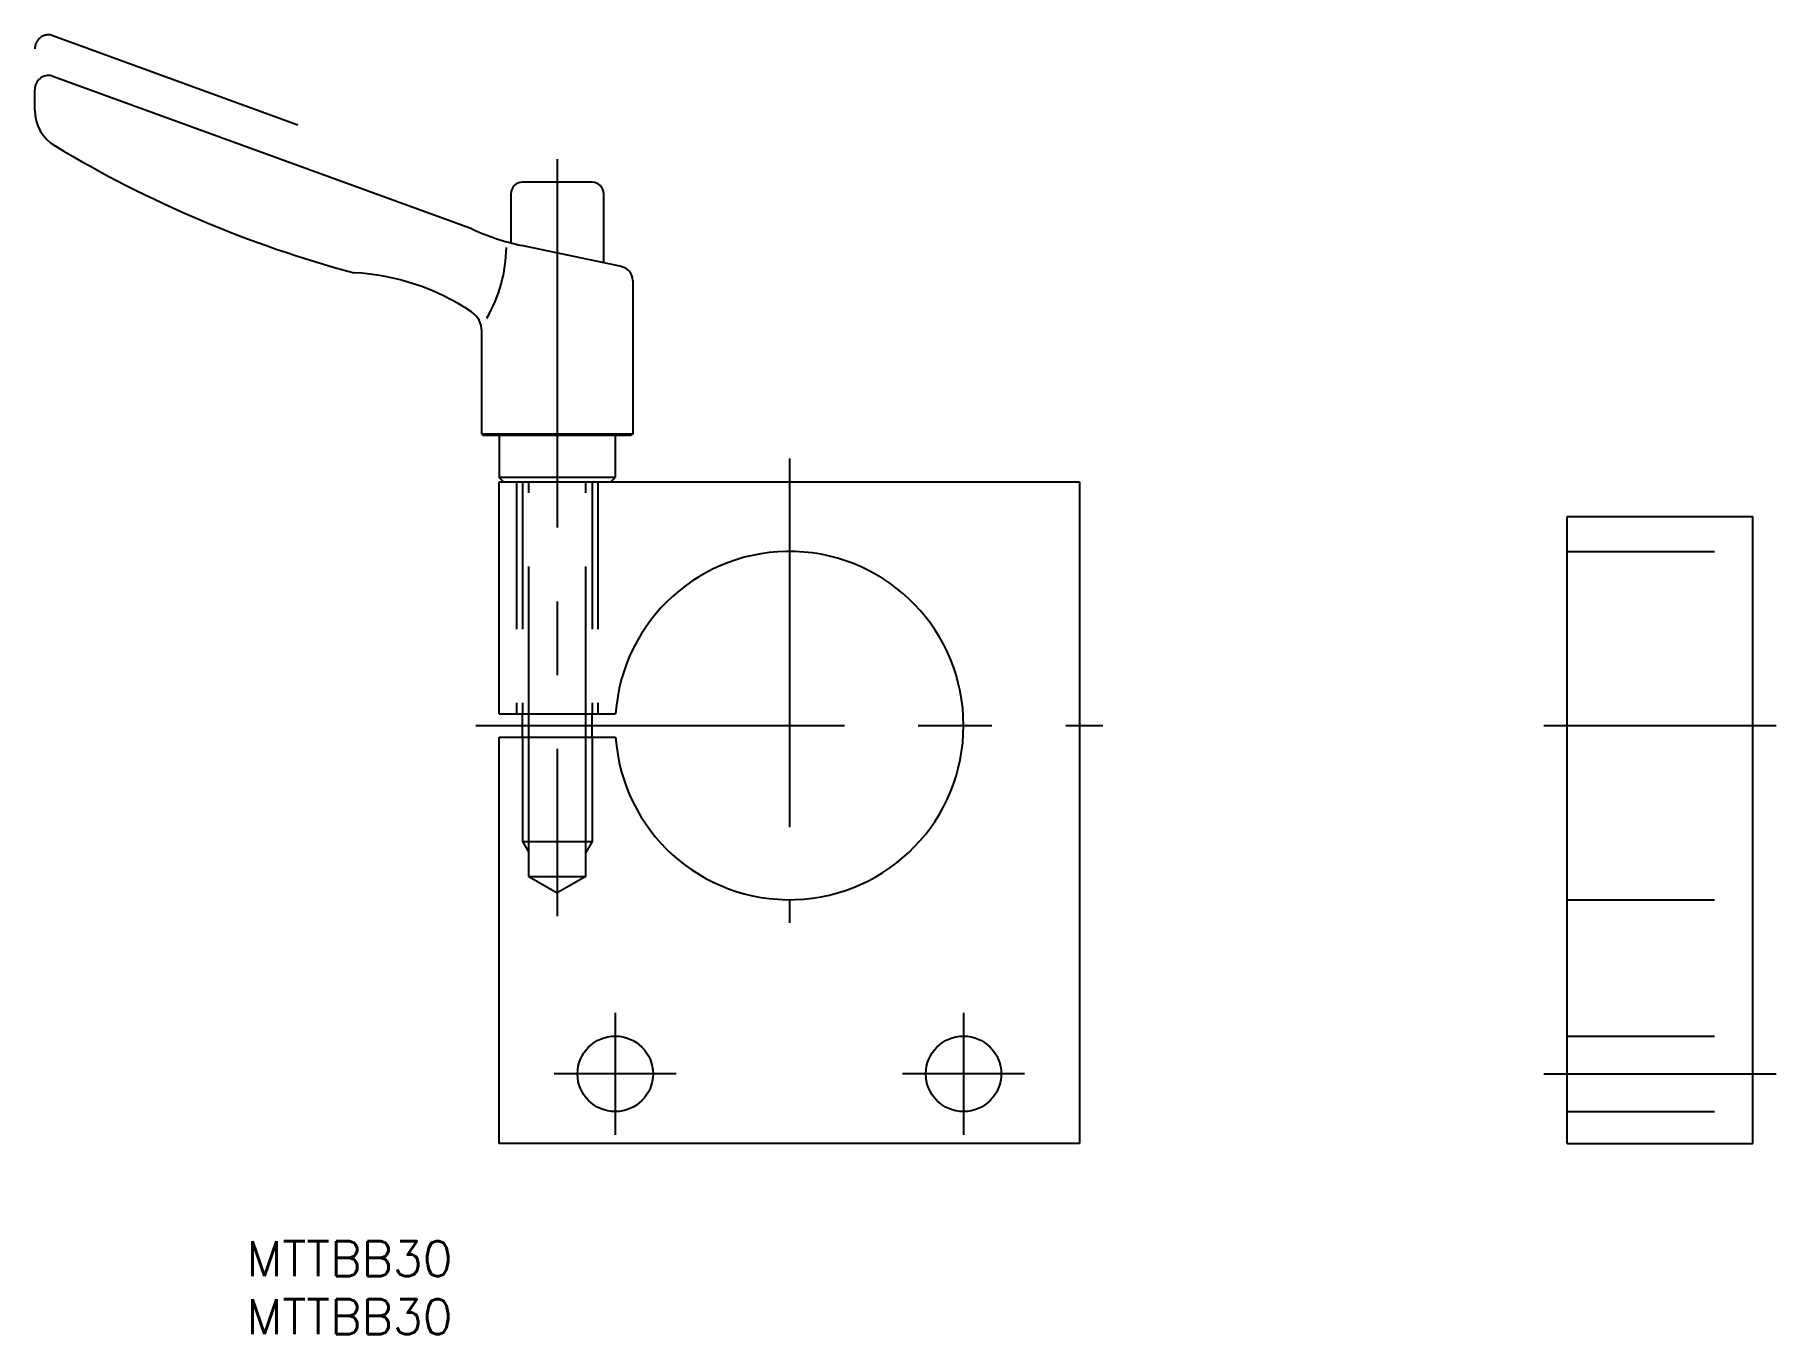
# Model space of a CAD drawing. Extents: x -65 to 85, y -52 to 59.
import ezdxf

# ---------------------------------------------------------------- set-up
doc = ezdxf.new("R2010")
doc.units = 0
for name, pattern in [('CENTER', [50.8, 31.75, -6.35, 6.35, -6.35]), ('DASHED', [19.05, 12.7, -6.35]), ('PHANTOM', [63.5, 31.75, -6.35, 6.35, -6.35, 6.35, -6.35])]:
    doc.linetypes.add(name, pattern=pattern)
doc.layers.get('0').update_dxf_attribs({"linetype": 'CONTINUOUS'})
doc.layers.add('CENTER', color=1, linetype='CONTINUOUS')
doc.styles.get("Standard").update_dxf_attribs({"font": 'txt.shx', "height": 3, "bigfont": 'bigfont.shx'})

# ---------------------------------------------------------------- blocks, each defined once
blk = doc.blocks.new('*U2')
at = {"color": 7, "linetype": 'CONTINUOUS'}
blk.add_text('MTTBB30', height=3, dxfattribs=at).set_placement((-46.76, -47.42))
blk = doc.blocks.new('*U3')
at = {"color": 7, "linetype": 'CONTINUOUS'}
blk.add_text('MTTBB30', height=3, dxfattribs=at).set_placement((-46.76, -52.42))

msp = doc.modelspace()

# ---------------------------------------------------------------- linework, layer by layer
at = {"color": 3, "linetype": 'PHANTOM'}
msp.add_line((-63.54, 59.47), (-42.34, 51.76), dxfattribs=at)
at = {"color": 7, "linetype": 'CONTINUOUS'}
for p, q in [((-63.54, 55.97), (-27.45, 42.84)), ((-65, 53.01), (-65, 54.8)), ((-17, 46.8), (-23, 46.8)), ((-24, 45.8), (-24, 44.26)), ((-16, 39.86), (-16, 45.8)), ((-24, 44.26), (-24, 41.58)), ((-14.45, 39.53), (-23.07, 41.36)), ((-13.5, 38.38), (-13.5, 25.09)), ((-26.5, 25.09), (-26.5, 33.97)), ((-13.5, 25.09), (-26.5, 25.09)), ((-26.5, 25.09), (-26.3, 25)), ((-13.7, 25), (-26.3, 25)), ((-25, 25), (-25, 21.37)), ((-15, 25), (-15, 21.37)), ((-13.5, 25.09), (-13.7, 25)), ((-15, 21.37), (-25, 21.37)), ((-24.63, 21), (-25, 21.37)), ((-25, 21), (25, 21)), ((-25, 1), (-25, 21)), ((-15.37, 21), (-15, 21.37)), ((25, 21), (25, -36)), ((67, -36), (67, 18)), ((67, 18), (83, 18)), ((83, -36), (83, 18)), ((-25, 1), (-14.97, 1)), ((-23, -1), (-23, 1)), ((-17, -1), (-17, 1)), ((-25, -1), (-14.97, -1)), ((-25, -36), (-25, -1)), ((25, -36), (-25, -36)), ((67, -36), (83, -36))]:
    msp.add_line(p, q, dxfattribs=at)
at = {"color": 3, "linetype": 'DASHED'}
for p, q in [((-23.5, 21), (-23.5, 1)), ((-23, 21), (-23, 1)), ((-22.46, 1), (-22.46, 21)), ((-17.54, 1), (-17.54, 21)), ((-17, 21), (-17, 1)), ((-16.5, 21), (-16.5, 1)), ((67, 15), (83, 15)), ((-23, -1), (-23, -10)), ((-22.46, -13), (-22.46, -1)), ((-17.54, -13), (-17.54, -1)), ((-17, -1), (-17, -10)), ((-23, -10), (-17, -10)), ((-23, -10), (-22.46, -10.94)), ((-17, -10), (-17.54, -10.94)), ((-22.46, -13), (-17.54, -13)), ((-22.46, -13), (-20, -14.42)), ((-17.54, -13), (-20, -14.42)), ((67, -15), (83, -15)), ((67, -26.75), (83, -26.75)), ((67, -33.25), (83, -33.25))]:
    msp.add_line(p, q, dxfattribs=at)
at = {"color": 3, "linetype": 'CONTINUOUS'}
for p, q in [((-22.46, -1), (-22.46, 1)), ((-17.54, -1), (-17.54, 1))]:
    msp.add_line(p, q, dxfattribs=at)
at = {"color": 7, "linetype": 'CONTINUOUS'}
for centre in [(-15, -30), (15, -30)]:
    msp.add_circle(centre, 3.25, dxfattribs=at)
at = {"color": 3, "linetype": 'PHANTOM'}
msp.add_arc((-63.8, 58.3), 1.2, 77.6798, 180, dxfattribs=at)
at = {"color": 7, "linetype": 'CONTINUOUS'}
for centre, radius, start, end in [((-63.8, 54.8), 1.2, 77.6798, 180), ((-61.4, 53.01), 3.6, 180, 238.9708), ((-11.71, 135.62), 100, 238.9708, 255.0534), ((-23, 45.8), 1, 90, 180), ((-17, 45.8), 1, 0, 90), ((-18.91, 60.92), 20, 244.7325, 258), ((-36.81, 41.35), 12.43, 329.7991, 359.2608), ((-38.54, 19.03), 20, 56.1142, 87.0316), ((-14.7, 38.35), 1.2, 0, 78), ((-28.5, 33.97), 2, 0, 56.1142), ((0, 0), 15, 183.8226, 176.1774)]:
    msp.add_arc(centre, radius, start, end, dxfattribs=at)
at = {"layer": 'CENTER', "color": 1, "linetype": 'CENTER'}
for p, q in [((-20, 48.8), (-20, -16.42)), ((0, 23), (0, -17)), ((-27, 0), (27, 0)), ((65, 0), (85, 0)), ((-15, -24.75), (-15, -35.25)), ((15, -24.75), (15, -35.25)), ((-9.75, -30), (-20.25, -30)), ((20.25, -30), (9.75, -30)), ((65, -30), (85, -30))]:
    msp.add_line(p, q, dxfattribs=at)

# ---------------------------------------------------------------- block references
at = {"color": 7, "linetype": 'CONTINUOUS'}
for name in ['*U2', '*U3']:
    msp.add_blockref(name, (0, 0), dxfattribs=at)

doc.saveas('drawing.dxf')
